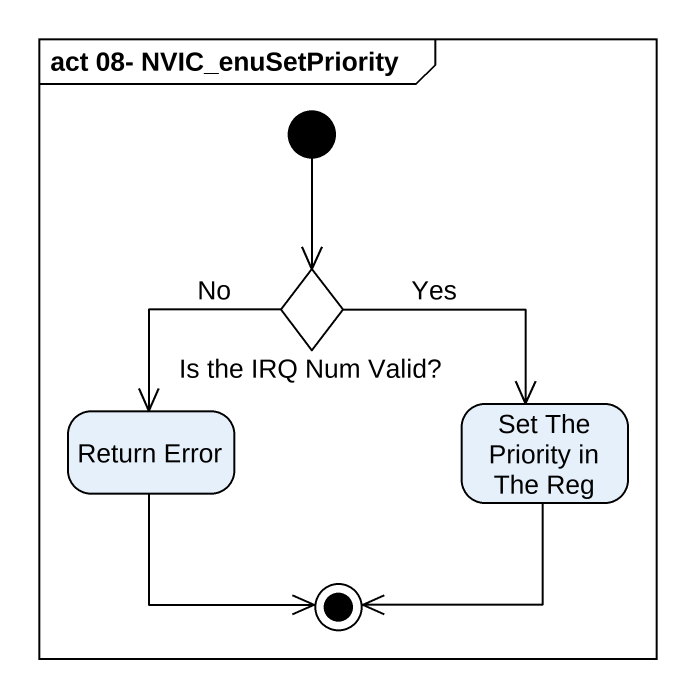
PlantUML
@startuml
mainframe act 08- NVIC_enuSetPriority
hide empty description
state "Is the IRQ Num Valid?" as Is_the_IRQ_Num_Valid <<choice>>
state "Return Error" as Return_Error
state "Set The Priority in The Reg" as Set_The_Priority_in_The_Reg
[*] --> Is_the_IRQ_Num_Valid
Is_the_IRQ_Num_Valid --> Return_Error : No
Is_the_IRQ_Num_Valid --> Set_The_Priority_in_The_Reg : Yes
Return_Error --> [*]
Set_The_Priority_in_The_Reg --> [*]
@enduml
